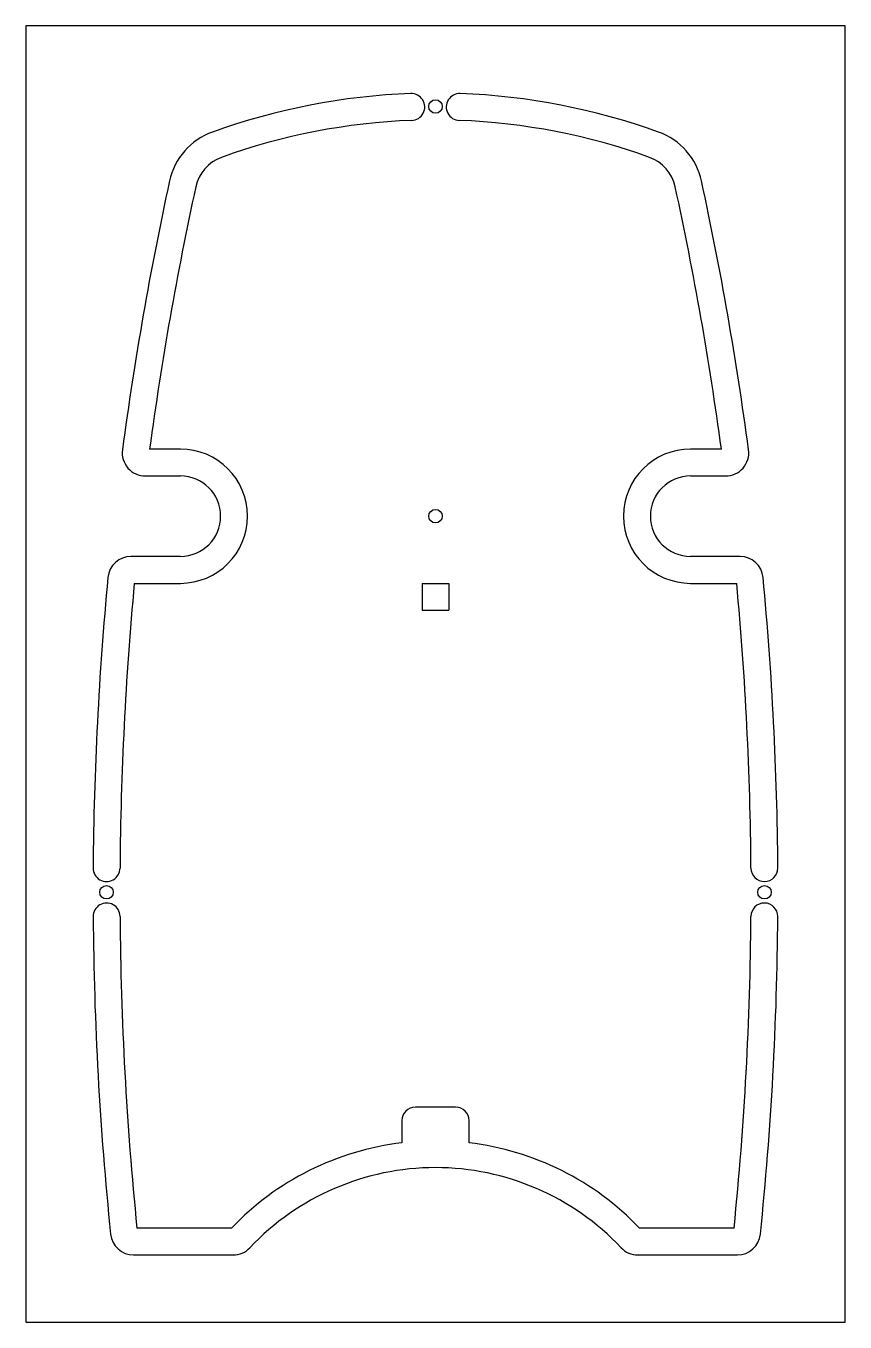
# Model space of a CAD drawing. Extents: x -30.5 to 30.5, y -60 to 36.5.
import ezdxf

# ---------------------------------------------------------------- set-up
doc = ezdxf.new("R2010")
doc.units = 0
doc.layers.get('0').update_dxf_attribs({"linetype": 'CONTINUOUS'})

msp = doc.modelspace()

# ---------------------------------------------------------------- linework, layer by layer
at = {"color": 7, "linetype": 'CONTINUOUS'}
for p, q in [((30.5, 36.5), (-30.5, 36.5)), ((-30.5, 36.5), (-30.5, -60)), ((30.5, -60), (30.5, 36.5)), ((-19, 5), (-21.286, 5)), ((21.286, 5), (19, 5)), ((-21.61, 3), (-19, 3)), ((19, 3), (21.61, 3)), ((-19, -3), (-22.685, -3)), ((22.685, -3), (19, -3)), ((-22.427, -5), (-19, -5)), ((-1, -5), (1, -5)), ((-1, -5), (-1, -7)), ((1, -5), (1, -7)), ((19, -5), (22.427, -5)), ((-1, -7), (1, -7)), ((1.5, -44), (-1.5, -44)), ((-2.5, -45), (-2.5, -46.649)), ((2.5, -46.649), (2.5, -45)), ((-15.19, -53), (-22.232, -53)), ((22.232, -53), (15.19, -53)), ((-22.488, -55), (-15.069, -55)), ((15.069, -55), (22.488, -55)), ((-30.5, -60), (30.5, -60))]:
    msp.add_line(p, q, dxfattribs=at)
for centre in [(0, 30.5), (0, 0), (-24.5, -28), (24.5, -28)]:
    msp.add_circle(centre, 0.5, dxfattribs=at)
for centre, radius, start, end in [((0, -17.5), 49, 92.1491, 109.81836), ((-1.8, 30.466), 1, 272.1491, 92.1491), ((1.8, 30.466), 1, 87.8509, 267.8509), ((0, -17.5), 49, 70.18164, 87.8509), ((0, -17.5), 47, 92.1491, 109.81836), ((0, -17.5), 47, 70.18164, 87.8509), ((-14.918, 23.894), 5, 109.81836, 167.72053), ((14.918, 23.894), 5, 12.27947, 70.18164), ((-14.918, 23.894), 3, 109.81836, 167.72053), ((14.918, 23.894), 3, 12.27947, 70.18164), ((223.5, -28), 249, 167.72053, 172.39734), ((223.5, -28), 247, 167.72053, 172.32214), ((-223.5, -28), 247, 7.67786, 12.27947), ((-223.5, -28), 249, 7.60266, 12.27947), ((-21.61, 4.716), 1.716, 172.39734, 270), ((-19, 0), 5, 270, 90), ((19, 0), 5, 90, 270), ((21.61, 4.716), 1.716, 270, 7.60266), ((-19, 0), 3, 270, 90), ((19, 0), 3, 90, 270), ((-22.685, -4.716), 1.716, 90, 174.59713), ((22.685, -4.716), 1.716, 5.40287, 90), ((223.5, -28), 249, 174.59713, 179.58414), ((-223.5, -28), 249, 0.41586, 5.40287), ((223.5, -28), 247, 174.65703, 179.58414), ((-223.5, -28), 247, 0.41586, 5.34297), ((-24.493, -26.2), 1, 179.58414, 359.58414), ((24.493, -26.2), 1, 180.41586, 0.41586), ((-24.493, -29.8), 1, 0.41586, 180.41586), ((24.493, -29.8), 1, 359.58414, 179.58414), ((223.5, -28), 249, 180.41586, 185.86852), ((223.5, -28), 247, 180.41586, 185.80912), ((-223.5, -28), 247, 354.19088, 359.58414), ((-223.5, -28), 249, 354.13148, 359.58414), ((-1.5, -45), 1, 90, 180), ((1.5, -45), 1, 0, 90), ((0, -67.5), 21, 96.83714, 136.33218), ((0, -67.5), 21, 43.66782, 83.16286), ((0, -67.5), 19, 43.33292, 136.66708), ((-22.488, -53.284), 1.716, 185.86852, 270), ((22.488, -53.284), 1.716, 270, 354.13148), ((-15.069, -53.284), 1.716, 270, 316.66708), ((15.069, -53.284), 1.716, 223.33292, 270)]:
    msp.add_arc(centre, radius, start, end, dxfattribs=at)

doc.saveas('drawing.dxf')
